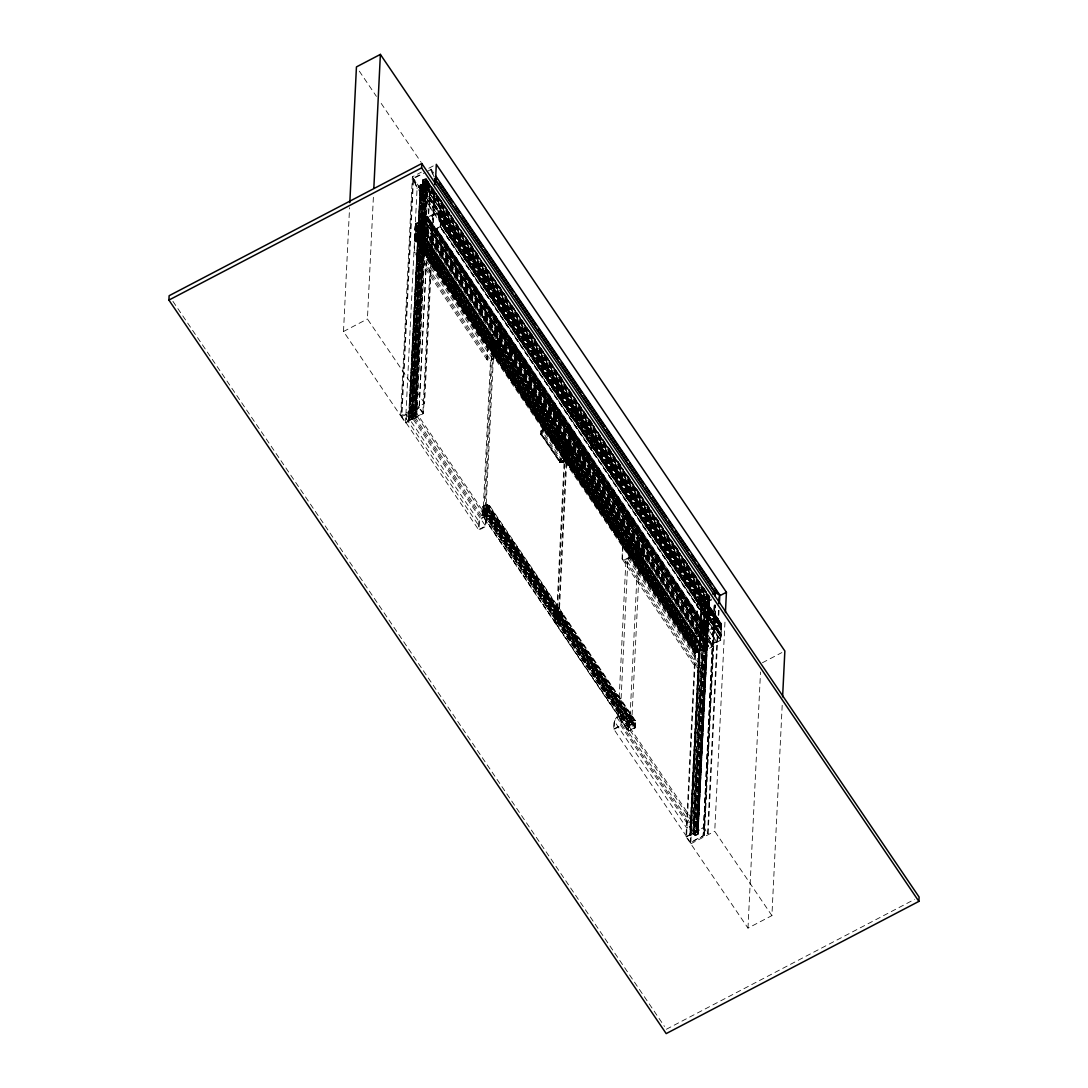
<?xml version="1.0" encoding="UTF-8"?>
<svg xmlns="http://www.w3.org/2000/svg" width="1088" height="1088" viewBox="0 0 1088 1088"><rect width="100%" height="100%" fill="white"/><g stroke="black" fill="none" stroke-linecap="round" stroke-linejoin="round"><path stroke-width="0.75" stroke-dasharray="5 3.75" d="M638.166 559.327C641.662 555.261 640.37 562.972 643.008 558.606L643.185 555.342L570.411 448.46L642.886 555.492M560.007 461.19L560.075 459.789L561.313 459.503L560.062 459.762L540.763 431.27L541.47 430.222L540.627 432.779L560.007 461.366L565.338 460.265M594.905 442.938L594.959 441.538L593.735 441.755L594.905 441.429M434.969 191.447L424.606 403.335L400.683 415.847L343.509 331.5L349.561 207.686M424.606 403.335L367.431 318.988L373.483 195.174M400.683 415.847L412.379 176.841L421.355 172.149M434.262 192.426L423.45 413.562L405.498 422.946L401.295 416.731L412.95 178.282L421.926 173.59M721.344 629.068L420.335 184.96L408.748 420.825L405.647 422.443L401.866 416.867L413.522 178.609L424.918 172.638M405.498 422.946L417.126 187.598L413.522 178.609M415.507 224.944L414.759 240.394L423.232 236.028M415.534 224.522L441.347 210.623M555.601 618.202L413.522 408.544L409.047 410.883L406.436 414.555L406.042 422.674L478.87 530.101L485.846 526.442L486.363 515.97L481.875 518.31L479.264 521.982L478.87 530.101M487.193 359.938L414.365 252.511L414.977 239.863L487.805 347.29L487.193 359.938L489.573 360.998L494.047 358.646L494.442 343.686M696.81 647.591L695.885 647.958L415.575 234.695L415.806 230.098M415.82 229.704L415.888 228.412M416.051 224.958L415.902 228.018L417.942 227.011M416.418 224.631L703.827 648.625L706.398 647.401L418.581 222.836L417.615 223.339L697.49 636.181L698.877 635.773M696.102 652.202L695.409 652.487L415.534 239.659L416.826 238.762M416.473 234.219L417.071 233.43L696.837 647.183L416.446 233.825L699.679 651.25L698.877 651.671L415.793 233.961L423.64 229.69M416.704 239.36L416.935 238.585M416.949 238.109L417.18 233.43M417.493 228.67L703.542 650.651M417.547 227.691L416.01 228.29M408.748 420.825L420.267 184.878L721.29 629.109M420.267 184.878L408.408 420.24M409.578 420.267L421.138 184.416L409.578 420.267L408.83 420.104M423.708 182.825L411.767 419.247L409.7 419.614L421.206 184.457L721.358 626.933M410.054 420.131L421.206 184.457M411.767 419.247L410.965 416.595L422.525 180.214L425.694 178.296M411.101 417.017L422.647 181.002A1.822 1.646 -61.3 0 1 422.525 180.526L422.525 180.214M412.624 418.023L411.414 416.854L422.987 179.425L707.458 599.026L695.3 835.584L692.675 833.612L704.276 598.006M411.454 418.785L423.164 179.874L425.653 178.745M428.237 181.791L416.663 417.112L412.27 419.329L411.767 418.622L422.647 181.002L706.139 599.175L707.105 599.175M412.896 418.445L423.164 179.874L707.35 599.08M412.284 419.397L423.912 182.702L706.37 599.352L694.661 835.271M412.665 418.907L424.102 182.77L424.402 183.736M412.706 418.88L424.347 183.369M424.415 183.831L413.018 419.016L485.846 526.442M411.414 416.854L413.726 415.031L425.286 178.758M423.49 218.443L704.29 631.638M423.722 218.688L425.476 183.328L426.482 182.811L706.969 596.537L705.228 631.897M425.925 180.35L414.691 410.162L401.866 416.867M433.867 188.727L422.865 413.426L416.758 416.636L414.841 415.058L426.387 179.044L415.589 417.37L414.569 416.228L426.074 179.207L427.53 182.254L415.385 417.085M426.482 178.758L415.126 416.718L426.754 179.234M415.412 417.466L427.067 180.54M425.245 217.586L706.139 631.802L706.765 631.448M416.446 416.174L427.856 182.73M427.135 217.464L427.176 216.539M426.51 234.573L423.885 235.688M424.878 217.45L710.233 638.547L425.068 217.464L427.394 216.254L707.826 631.081M422.865 413.426L419.098 407.85L430.005 184.797M423.45 413.562L419.234 407.347L430.073 185.803M708.206 646.762L428.305 233.675L423.776 236.45M432.099 233.43L432.208 231.39M436.342 213.86L420.199 222.632M437.43 213.629L440.817 212.5M437.92 213.574L717.822 626.049M438.546 212.758L438.546 212.677A3.114 1.21 -34.1 0 1 441.334 211.018L441.47 210.623M440.436 212.364L721.453 626.933M440.912 212.01L440.191 226.821L720.066 639.662L720.8 624.852M441.17 210.188L440.368 226.386L720.732 640.234L712.504 644.545M440.667 226.834L441.442 210.963M482.202 515.386L482.623 506.763L487.111 504.41L489.478 505.458L635.746 721.194L635.433 727.478L628.456 731.136L482.202 515.386L489.178 511.741L489.478 505.458M491.354 339.51L490.62 349.602L495.122 347.262L497.719 343.604L497.978 326.25L644.246 541.987L643.375 558.457L640.778 562.115L636.29 564.454L637.201 550.501M491.246 335.199L490.321 349.166L494.822 346.814L497.42 343.155L497.882 326.903M491.545 335.634L491.422 339.755L492.225 339.252M491.191 345.209L491.246 344.189M491.558 340.558L491.286 343.25L497.474 340.054M491.558 340.544L492.211 339.687M556.349 615.631L483.847 508.11L483.752 510.068L486.241 508.776L487.37 505.607L486.377 506.124L634.467 724.377M556.417 614.407L483.915 506.682L556.444 613.659L555.886 615.346L560.538 612.721L562.918 613.768L562.265 621.139L562.618 613.333L560.238 612.286L555.75 614.625L555.329 623.261L562.306 619.616M491.626 349.085L491.667 348.337M491.694 347.657L491.79 345.685M492.089 338.082L492.198 335.893M483.997 509.946L491.912 348.133L491.164 348.595L492.034 345.698M483.983 511.741L556.893 619.208L560.198 617.481M484.038 510.789L483.194 511.102M492.198 343.74L491.368 344.053M492.524 339.184L492.578 337.865M484.813 516.174L492.51 358.85L419.982 251.872M494.142 344.461L493.938 346.542L495.19 345.821L495.149 346.501L493.911 347.086L485.996 508.898L635.025 727.994L486.268 508.477M486.377 506.124L486.418 505.376L634.685 724.404M494.115 347.779L494.156 347.031M494.197 346.351L494.292 344.379L491.654 345.766L491.749 346.678M561.789 616.366L561.952 613.142L489.41 506.138C486.091 505.186 488.349 510.666 484.459 510.313M487.737 510.313L484.364 512.217M496.686 332.153L496.998 325.883M496.631 337.035L496.699 335.702M496.985 332.602L497.298 326.332M496.862 336.818L497.719 336.369L497.542 339.986L570.003 447.032L563.883 450.242M497.189 335.403L497.162 333.173L492.225 335.811M497.583 326.454L498.209 325.734L497.91 326.482M489.233 509.891L489.07 513.264L489.777 505.906L487.41 504.846L482.922 507.198L482.501 515.834L489.478 512.19M489.26 509.388L489.423 506.151M497.515 340.49L496.4 344.896L495.244 345.182L494.877 343.522L487.805 347.29M544.231 429.842L540.586 434.044L541.81 433.786L540.627 434.112L559.885 462.522L561.177 462.536L559.939 462.563L560.075 459.83L561.354 459.626L560.075 459.789L561.612 459.707L560.075 459.802M564.55 456.579C566.372 458.252 565.529 464.154 562.836 461.72L543.578 433.31L542.735 430.617M540.627 432.779L542.776 429.978C541.824 428.468 544.544 426.36 545.278 428.169M563.951 446.746L564.074 442.626M570.955 443.999L570.846 451.479L568.249 455.124L563.761 457.477L564.223 447.889L565.379 447.454M564.373 443.061L564.142 447.1M556.05 615.074L555.628 623.71L562.605 620.051M544.313 429.95L542.871 430.073L540.763 433.432L560.048 461.883L563.788 460.918L560.075 461.23M563.761 457.477L564.794 447.549M556.158 620.119L556.199 619.099M559.885 462.522L563.666 462.454L565.298 460.918L563.761 461.57M563.842 461.054L563.054 457.354M564.155 456.062L564.196 455.314M564.223 454.634L564.373 452.05M564.699 448.079L564.414 451.126L570.615 447.93M564.55 447.63L564.971 442.626M556.526 616.923L564.441 455.11M565.053 446.162L565.325 443.768M482.623 506.763L629.49 723.493L556.988 615.985L556.879 617.943L559.368 616.638L559.477 614.679L560.47 614.149L559.545 613.251M557.015 615.305L557.056 614.543L629.544 722.282L557.015 615.305L556.213 615.536M564.754 456.946L564.794 456.198M564.835 455.518L564.93 453.56L567.419 452.254L567.324 454.213M565.366 447.154L565.719 445.726M557.11 619.616L630.02 727.083M557.165 618.65L555.669 619.235L483.031 512.054M557.138 617.821L565.053 456.008L564.305 456.457M565.162 453.56L564.332 455.79M558.525 615.89L566.44 454.077L567.718 452.812L566.467 453.533L566.562 451.629M558.878 613.782L558.77 615.754L556.281 617.059L556.376 615.087L483.847 508.11M558.946 612.354L558.906 613.102L559.898 612.585L487.37 505.607M566.644 454.757L566.685 454.009M566.726 453.329L566.821 451.37L564.278 453.492M559.123 616.774L567.038 454.961L568.317 453.696L567.066 454.417L567.161 452.526L564.781 453.628L564.726 454.716L565.026 453.642M567.27 452.322L566.97 453.546L567.011 452.594M567.256 455.654L567.283 454.893M568.534 448.134L565.175 449.752M569.16 444.013L569.228 442.694M569.146 449.031L565.787 450.636M569.391 443.931L570.248 443.36M569.826 433.31L569.486 439.661L564.196 442.49M569.813 440.028L570.126 433.758M569.826 443.578L570.166 444.734M569.718 442.394L569.786 440.11L497.298 333.186M569.99 444.829L570.86 444.244M570.112 440.477L570.425 434.194M571.037 433.16L570.411 433.881L571.35 433.609M561.762 616.882L561.898 620.133M569.758 447.617L497.284 340.585L570.044 447.481L569.894 450.718C566.671 455.695 569.078 445.808 563.842 452.2M570.071 446.964L570.806 433.677M572.478 418.173L571.649 415.494L575.484 415.181M570.262 415.738L571.676 414.854L571.866 413.086L575.593 412.978L575.457 415.711L574.178 415.915L575.47 415.793L574.301 416.786L575.511 415.847L574.178 415.915L575.484 415.806M571.649 415.494L570.153 416.282L571.73 414.977M561.966 620.065L562.306 612.884L559.939 611.837L555.451 614.19L555.03 622.812L562.006 619.167M570.493 451.602L571.01 434.765M571.458 433.663L571.037 434.357M592.606 446.474L594.687 443.754C582.774 457.3 602.657 434.452 592.634 447.29L590.662 447.889M592.022 446.964L592.715 446.57M591.246 446.706L592.742 445.917L591.954 442.231M594.959 441.538L592.742 445.917M686.528 836.4L613.7 728.974L614.094 720.854L616.706 717.182L621.18 714.843L620.677 725.315L693.505 832.755M622.023 558.81L622.635 546.162L629.612 542.518L628.878 557.518L701.706 664.945L697.218 667.298L694.851 666.237L622.023 558.81L624.39 559.871L697.218 667.298M620.242 715.945L627.939 558.62L700.468 665.598L692.77 822.922L556.104 621.044L555.982 623.478L628.51 730.47L555.927 623.546M628.456 731.136L629.041 722.541M637.228 555.057L636.589 564.903L641.077 562.55L643.674 558.906L643.783 551.426M637.078 563.244L637.69 560.551L639.649 559.531L639.594 561.394L640.574 561.422M637.5 550.936L637.31 554.934L637.867 554.54M637.745 552.935L637.854 550.746M556.988 615.985L629.517 722.962L629.422 724.934L631.897 723.629L633.039 720.46L560.51 613.469M637.282 563.938L637.323 563.19M631.652 723.751L639.567 561.938L640.818 561.367L639.853 561.204L639.948 559.232L637.418 560.565L636.861 562.768M629.666 724.798L637.582 562.986L636.834 563.448M638.18 554.037L637.908 552.854M632.033 720.977L632.074 720.229M639.785 562.632L639.812 561.884M633.393 725.288L486.458 507.715M642.287 551.888L642.355 550.569M642.641 547.454L642.954 541.185L643.878 540.586M643.566 541.334L643.729 551.29M643.212 554.839L643.389 551.222M635.093 727.926L635.446 720.759L633.066 719.712L628.578 722.051L628.157 730.687L635.433 727.478M644.286 541.09L643.865 541.783L497.094 325.734M694.634 653.235L695.395 637.786M719.059 610.273L708.152 833.503L690.2 842.887L685.984 836.672L697.462 602.031L708.642 596.183L706.901 597.856M695.218 652.664L695.409 648.747L696.592 647.333M695.463 647.537L695.681 642.94M695.708 642.546L695.762 641.254L415.072 227.324M695.79 640.846L695.776 637.799M714.408 605.431L703.161 835.679L690.35 842.384L686.569 836.808L698.047 601.963L701.937 600.358M696.306 646.966L695.694 647.374M696.592 652.202L696.198 651.685M703.12 648.87L696.81 651.426M696.837 650.95L697.068 646.272L414.95 229.799M697.299 651.508L697.558 646.082L414.99 229.051M697.884 641.254L417.969 228.834M692.675 833.612L690.962 835.271L702.454 599.665L701.624 600.236L690.431 835.543L689.67 835.19L701.148 600.345M701.515 600.549L690.023 835.706L701.638 600.154M690.2 842.887L702.005 604.126L713.388 598.169M782.19 705.296L771.909 915.606L747.986 928.118L690.798 843.785L702.821 599.869M712.382 644.667L423.531 218.266L421.192 219.49L701.814 634.222L421.328 220.497M693.002 834.074L704.494 598.944L702.454 599.665M705.541 598.114L693.518 834.034L704.97 598.278L706.738 599.066M704.902 597.557L705.949 597.462L425.462 183.736M693.709 834.006L705.568 598.522L704.548 598.971M693.886 834.278L705.35 598.196M425.979 179.03L709.648 597.462L698.102 833.707L695.422 835.271L694.253 834.061L705.962 597.054L706.969 596.537M710.423 638.642L704.113 642.07L703.8 648.611L416.174 224.822M694.906 835.026L706.452 599.012L422.96 180.839M695.708 835.203L707.268 598.917L709.662 597.502M708.22 596.578L696.524 831.694L708.438 596.523L696.986 832.442L698.115 833.639M426.455 183.219L706.942 596.945L708.533 595.666M707.853 596.89L708.682 597.897L707.676 596.986L696.198 831.64L697.041 832.878L708.669 596.238L704.97 598.278M697.381 832.429L708.886 597.013L709.634 597.434M697.571 831.966L696.782 831.341L697.571 831.966L709.172 596.496L697.83 834.088M695.898 835.475L698.02 834.374L709.485 596.333M698.02 834.374L709.879 597.217L684.406 559.64M708.193 646.734L707.037 647.129L419.696 222.469L700.087 635.46M421.07 221.53L708.791 646.054M711.484 646.53L711.606 644.218L423.082 218.647L711.729 644.082L719.943 639.785L440.069 226.943L431.841 231.241M711.987 646.272L712.082 644.232M714.054 605.622L703.161 835.679M714.694 604.778L703.678 835.38L714.83 604.466M714.938 605.2L704.058 834.455M703.99 835.135L715.346 604.969M718.474 610.327L707.567 833.367L704.466 834.999L715.632 606.873M716.23 626.606L700.509 634.807M719.916 625.41L719.93 625.274A4.665 1.822 -34.1 0 1 720.487 624.294L440.708 211.371L720.963 624.077M438.423 212.894L718.039 626.457L720.324 625.097M720.555 639.662L721.344 623.465L695.558 636.902M425.422 184.647L423.762 184.756L423.232 183.396L721.643 623.914L720.854 640.111L440.368 226.386L432.018 230.819L431.8 232.995L712.286 646.721M771.909 915.606L714.734 831.259L725.098 619.385M747.986 928.118L760.512 672.017M491.844 346.718L494.034 344.651M493.884 344.719L494.088 345.549M566.467 452.608L566.522 451.656M637.405 561.53L637.418 560.565M637.609 561.517L637.663 560.565M639.649 559.531L639.853 560.347M690.88 835.217L690.418 835.462M410.965 416.595L413.658 414.718L414.841 415.058M696.524 831.694L692.838 833.177L693.301 833.911M698.469 833.748L697.68 831.001L703.786 827.791L707.567 833.367M708.778 597.04L708.016 596.782M629.979 726.825L483.915 510.721M630.061 725.234L483.63 509.674L629.925 725.574M572.41 413.454L570.275 413.984L570.982 418.962M506.342 343.958L506.491 343.346M510.122 354.946C511.428 353.45 511.224 353.818 512.244 354.171M551.779 410.992L551.929 410.366M555.669 421.654L557.396 421.056M579.469 451.833L577.742 452.431M583.25 462.808L583.195 463.121M625.015 518.554L625.056 518.242C628.728 517.439 632.794 526.334 630.999 529.054M628.701 529.842L628.646 530.155M420.621 221.993L708.723 646.544M699.366 635.678L700.033 635.27M642.478 555.696L569.894 448.814M503.771 344.678L503.594 346.351M510.068 355.246L510.204 354.688M555.519 422.28L555.56 421.981M579.618 451.207L579.564 451.52M483.14 512.244L483.861 511.877L556.566 619.33L484.092 512.122M629.748 726.974L556.934 620.282L557.246 619.426L629.87 726.349M629.462 727.274L556.988 619.738L556.267 620.119M488.213 509.946L561.15 616.774L560.361 617.073M506.437 343.645L505.852 344.529M551.888 410.679L550.052 411.59M496.822 340.843L569.595 447.821L496.754 340.952M569.418 447.739L496.917 340.694M716.489 626.878L437.009 213.289L717.917 626.783L720.691 625.342L440.79 212.01L720.31 625.274M437.58 213.221L717.917 626.783M694.294 834.02L694.062 832.755M420.145 222.428L704.33 641.906M416.024 417.112L415.385 416.473M563.883 446.488L563.162 456.593L567.65 454.24L570.248 450.582L570.71 434.33M591.138 448.079L590.458 443.02M583.345 462.563L585.385 462.033M561.027 617.889L557.491 620.092M416.473 224.237L416.609 224.06A1.782 0.694 -34.1 0 1 417.588 223.353M696.347 637.078L696.497 636.902A1.782 0.694 -34.1 0 1 697.476 636.194M423.817 184.212L423.762 182.866M695.45 648.666L696.837 647.646L416.038 233.702M486.322 507.334L634.114 724.921L561.639 617.644L562.333 617.331M570.547 451.03L567.95 454.689L563.462 457.028C561.408 455.178 566.685 444.557 563.666 447.018M570.479 451.615C567.691 456.035 569.432 448.256 565.692 452.54M559.422 615.822L559.926 613.754L561.462 612.911L488.934 505.934M556.322 618.963L694.008 822.27L689.534 824.622L686.922 828.281L614.094 720.854M540.722 431.229L543.51 428.577M424.973 218.103L710.219 638.819M592.688 447.1L593.545 445.985M417.71 233.158L423.558 230.044M415.575 239.02L416.922 238.19M423.749 229.228L430.467 225.665M424.238 229.228L430.549 225.801M423.354 235.634L417.588 238.707M496.631 332.262L491.368 335.063M496.93 332.71L491.667 335.512M569.854 433.228L570.738 432.725M565.366 443.686L570.316 441.048L642.967 548.08L637.622 550.814M570.085 440.558L564.794 443.387M642.546 547.604L637.323 550.365M695.722 646.721L703.528 642.532M697.598 646L703.446 642.886M695.463 651.862L696.796 651.032M703.637 642.056L710.26 638.534M703.256 648.448L697.408 651.562L414.759 234.777M703.637 649.318L706.969 647.442L418.989 222.795L706.751 647.618M706.139 599.175L423.11 182.607L423.246 184.402L721.616 624.662M717.318 626.294L716.706 626.606M707.078 631.38L426.686 217.396L707.513 631.054M704.099 631.924L701.678 633.216L701.624 634.331L421.138 220.606M418.39 237.946L419.356 237.442M699.679 651.25L416.622 233.675M440.504 221.204L721.058 634.862M721.412 627.694L421.138 184.416M721.031 634.168L436.342 213.765M709.852 597.734L707.2 598.958M423.572 237.932L431.977 233.566M703.406 650.814L711.865 646.408M426.414 184.117L428.155 182.458L416.976 188.306L412.95 178.282L701.869 604.438L710.831 599.746M440.898 214.581L721.385 628.442M703.555 632.917L422.783 219.205M506.586 343.196L508.409 343.645M509.973 355.395C506.423 355.762 504.628 349.248 503.594 346.378M512.421 354.144L512.679 351.057L509.211 344.515M549.576 411.468C547.808 414.351 551.738 422.498 555.41 422.416M544.462 427.421L545.074 432.521M557.872 421.178C559.912 417.738 555.234 411.346 552.514 409.972M577.266 452.309L576.722 454.226M579.727 451.071L582.325 452.377M585.562 462.019L586.092 460.102M622.703 519.343L622.445 522.43M628.538 530.291L625.926 528.999L622.458 522.458M423.15 237.578L431.678 233.118L712.164 646.843L703.61 651.318L417.37 228.956L415.942 229.704M721.33 623.805L721.208 623.859A3.114 1.21 -34.1 0 0 718.488 625.437M428.822 168.246L433.31 165.893M427.652 171.21L430.739 169.592L433.595 173.808M721.208 629.952L420.226 185.98L417.126 187.598L721.072 635.759M421.532 185.3L423.246 184.402M421.382 219.49L422.797 218.756L703.474 632.808M423.749 218.688L424.796 218.185L705.473 632.155M423.504 219.354L426.999 217.396M441.048 210.174L415.371 223.611L703.841 649.142M415.466 223.978L703.596 649.4M415.453 224.305L703.419 649.318M417.874 228.412L697.734 641.811L695.803 642.818L415.031 228.29M415.929 229.976L417.846 228.97M415.698 234.695L416.35 234.355L699.04 651.59M414.569 239.945L422.933 235.593M432.33 231.254L440.545 226.957M414.365 252.511L416.731 253.572L421.219 251.219L494.047 358.646M343.509 331.5L367.431 318.988M492.646 342.774L495.951 341.047M496.196 341.292L568.725 448.27M491.314 345.209L492.034 344.828M511.482 351.696A3.645 0.938 62.4 0 0 509.986 346.746A3.645 0.938 62.4 0 0 508.232 346.895A3.645 0.938 62.4 0 0 511.482 351.696L512.067 351.397A3.645 0.938 62.4 0 0 510.558 346.446A3.645 0.938 62.4 0 0 508.803 346.596A3.645 0.938 62.4 0 0 512.067 351.397M401.295 416.731L419.234 407.347M419.098 407.85L415.439 410.434M415.398 416.418L416.663 417.112M556.934 418.73A3.645 0.938 62.4 0 0 555.424 413.78A3.645 0.938 62.4 0 0 553.67 413.93A3.645 0.938 62.4 0 0 556.934 418.73L557.505 418.431A3.645 0.938 62.4 0 0 556.009 413.467A3.645 0.938 62.4 0 0 554.254 413.617A3.645 0.938 62.4 0 0 557.505 418.431M542.776 429.978L544.34 429.298M564.495 442.938L569.69 440.164M563.897 451.044L564.618 450.663M564.441 453.084L565.162 452.703M564.237 453.778L564.522 452.703L563.734 454.893M563.693 455.573L564.849 455.151M564.427 455.382L566.426 454.349M557.6 618.188C561.476 618.31 559.205 614.094 562.074 613.795L634.603 720.786C631.788 720.95 633.882 725.438 630.129 725.166L483.806 509.075M486.445 507.702L633.556 724.866M484.106 511.55L556.634 618.528M584.623 459.571A3.645 0.938 62.4 0 0 583.114 454.621A3.645 0.938 62.4 0 0 581.359 454.77A3.645 0.938 62.4 0 0 584.623 459.571L585.194 459.272A3.645 0.938 62.4 0 0 583.698 454.308A3.645 0.938 62.4 0 0 581.944 454.458A3.645 0.938 62.4 0 0 585.194 459.272M489.178 509.891L483.045 513.101L555.574 620.092L561.707 616.882M630.061 526.606A3.645 0.938 62.4 0 0 628.551 521.655A3.645 0.938 62.4 0 0 626.797 521.805A3.645 0.938 62.4 0 0 630.061 526.606L630.646 526.293A3.645 0.938 62.4 0 0 629.136 521.342A3.645 0.938 62.4 0 0 627.382 521.492A3.645 0.938 62.4 0 0 630.646 526.293M644.178 541.035L643.294 541.538L642.437 550.474M624.39 559.871L628.878 557.518M637.881 554.105L637.255 554.649M642.518 551.888L643.674 551.29M637.01 558.117L643.144 554.907L570.683 447.862M641.852 556.145L569.514 449.058M637.024 558.906L638.085 558.552M636.97 560.062L637.69 559.694M637.568 563.258L639.554 562.21M559.422 615.645L556.988 617.304M555.723 618.079L556.743 617.576M561.082 617.848L561.748 617.658M562.306 617.766L556.172 620.976L628.701 727.954L634.834 724.758M705.269 598.373L704.276 598.468L705.908 598.373M708.383 596.741L426.89 181.234M423.191 182.566L705.473 598.808M702.494 604.778L711.47 600.086M705.554 631.19L707.88 629.979L427.394 216.254M701.869 633.23L703.283 632.482M706.37 630.877L707.554 630.265M704.004 632.971L705.84 631.91M695.858 637.35L721.534 623.914M697.83 639.853L695.898 640.859L415.113 226.576M697.313 640.383L695.898 641.131L415.099 226.78M695.817 642.546L697.245 641.798M695.844 648.312L415.725 234.246M694.756 653.235L696.986 652.066M712.205 644.096L720.433 639.798M703.365 649.332L695.055 653.67L414.46 239.945M613.7 728.974L620.677 725.315M628.878 722.5L633.366 720.147L635.746 721.194M628.85 725.954L629.585 725.574M629.517 726.73L628.796 727.11L556.158 619.915M762.416 662.755L781.864 652.582M685.984 836.672L703.936 827.288L708.152 833.503M686.569 836.808L689.67 835.19M690.798 843.785L714.734 831.259M666.4 1029.248L914.573 899.395M416.704 234.491L415.521 235.906L415.33 239.822L695.327 652.664L695.98 652.324L414.65 237.048L697.313 652.487L414.732 235.538M703.963 633.107L423.001 218.715M424.293 184.348L428.114 182.403M707.146 631.434L426.578 217.709M413.726 415.031L414.569 416.228M505.934 344.474L504.614 344.57M624.498 519.384L622.88 519.33M629.204 529.013L630.523 528.931M438.07 213.642L440.898 212.187M721.276 629.966L419.914 185.055L420.226 185.98M721.072 634.263L435.921 213.765M720.922 637.269L440.463 223.394L721.004 637.065M582.678 463.515L579.659 460.85L576.722 454.254M575.647 413.018L574.369 413.005M559.953 462.55L561.109 462.509M571.676 414.854L575.511 414.528M571.69 415.616L575.402 415.317L594.687 443.754M563.802 461.693L559.966 462.019L540.586 433.432M562.251 462.359L563.774 462.223M704.915 598.808L704.249 598.482M570.37 413.862L571.2 414.61M504.302 344.42L504.9 344.597M549.753 411.454L550.338 411.631M557.695 421.192L557.11 421.029M577.442 452.295L578.027 452.472M630.822 529.067L630.238 528.89M562.074 613.795L635.079 721.004L634.916 724.241L487.342 506.287M487.41 504.846L489.777 505.906M559.939 611.837L562.306 612.884M560.538 612.721L562.918 613.768M633.066 719.712L635.446 720.759M698.047 601.963L702.005 604.126M697.462 602.031L701.869 604.438M564.876 461.557L564.332 460.931M420.798 184.715L420.471 185.504M694.09 833.19L693.382 833.177L694.062 833.762M508.422 343.658L509.198 344.502M570.343 443.115L570.901 443.863M582.338 452.39L585.806 458.905M433.758 173.114L430.902 168.885L434.928 178.922M359.298 71.128L376.434 96.397M381.194 103.414L421.165 162.37M439.362 197.88L449.82 213.316M469.798 242.774L478.353 255.408M499.283 286.266L506.886 297.5M529.72 331.16L535.418 339.578M559.205 374.653L563.965 381.67M589.642 419.506L594.402 426.564M608.668 447.617L612.462 453.234M618.188 461.625L622.934 468.656M627.708 475.66L631.516 481.277M637.201 489.709L641.036 495.312M646.707 503.73L651.508 510.762M656.227 517.766L660.062 523.396M665.734 531.801L669.582 537.431M675.24 545.822L680.054 552.867M684.76 559.858L688.622 565.515M694.266 573.893L698.142 579.55M703.773 587.914L709.553 596.401M426.387 179.044L478.706 256.238M483.466 263.242L507.28 298.37M511.999 305.347L535.84 340.517M540.614 347.534L564.414 382.65M569.174 389.681L594.769 427.421M597.747 431.814L623.302 469.526M626.307 473.946L651.902 511.632M655.833 517.494L680.462 553.765M428.971 183.342L709.281 596.822M709.58 597.924L425.109 178.31L413.277 418.581L412.27 417.683L413.1 418.676M427.434 182.403L708.315 597.026M426.836 182.063L708.084 596.904M427.067 182.73L426.047 181.587L426.89 182.825M422.946 183.654L721.63 624.24M441.089 211.222L721.194 624.213M721.317 627.694L420.784 184.606L721.426 628.456M412.379 176.841L717.318 626.851M440.626 221.082L721.113 634.807M440.599 221.83L721.086 635.555M440.558 222.591L720.99 636.507L416.976 188.306M707.662 630.265L427.067 216.539L425.884 217.151L706.819 631.448M427.026 217.328L707.486 631.135M425.762 217.274L706.806 631.611M425.476 217.396L706.234 631.434M431.392 233.267L711.906 646.979M423.966 229.051L704.086 642.151M416.609 224.06L696.497 636.902M424.347 235.702L704.235 648.543M421.954 236.218L703.446 651.331M415.058 227.528L695.545 641.254M415.031 228.086L695.572 641.947M414.99 228.861L697.802 645.823M414.963 229.595L695.49 643.457M414.746 233.879L695.898 648.285M414.8 234.029L697.326 650.828M414.718 234.641L697.53 651.522M414.678 235.389L697.571 652.351M414.637 236.15L696.796 652.079M414.691 236.286L696.81 652.759M415.548 239.102L695.422 651.943M415.534 239.333L695.409 652.229M622.635 546.162L695.463 653.589M417.982 252.919L490.511 359.897L482.814 517.222L410.285 410.23M698.469 666.645L625.94 559.667L618.242 716.978L690.771 823.97M416.731 253.572L489.573 360.998M487.111 504.41L633.366 720.147M487.302 507.022L634.902 724.758L634.726 728.117L486.241 508.776M486.35 506.804L633.91 724.717M412.284 409.197L555.506 620.16M555.383 622.594L482.854 515.617L555.315 622.662M409.047 410.883L481.875 518.31M616.706 717.182L689.534 824.622M693.886 832.85L694.334 833.571M406.436 414.555L479.264 521.982M406.232 418.608L479.074 526.034M172.938 301.349L664.496 1026.433M592.362 442.925L592.742 443.863M572.084 417.479L571.703 416.541M563.462 458.048L563.829 458.986M543.17 432.616L542.79 431.678M430.739 169.592L433.758 177.086M585.806 458.932L586.092 460.088M440.042 212.418A4.665 1.822 -34.1 0 1 440.599 211.466M429.148 233.05A1.741 0.68 -34.1 0 0 427.761 233.254A1.741 0.68 -34.1 0 0 426.333 234.518L706.221 647.387A1.741 0.68 -34.1 0 1 707.649 646.095A1.741 0.68 -34.1 0 1 709.022 645.891M478.965 521.533L478.57 529.652L485.547 526.007L486.05 515.522L481.576 517.874L478.965 521.533M487.506 346.854L486.894 359.502L489.26 360.55L493.748 358.21L494.482 343.196L487.506 346.854M614.394 721.29L613.999 729.422L620.976 725.764L621.479 715.292L617.005 717.631L614.394 721.29M622.934 546.611L622.322 559.259L624.689 560.306L629.177 557.967L629.911 542.966L622.934 546.611M541.103 433.255L540.6 434.058L541.103 433.255M594.823 444.312L593.98 445.414L594.81 444.312M541.294 433.119L540.586 434.03L541.294 433.119M541.321 433.255L540.586 434.03L541.321 433.255M436.383 228.494L716.951 642.219L436.465 228.494M561.231 458.755L560.048 459.734L561.231 458.755M561.204 459.204L560.048 459.734L561.204 459.204M575.62 412.991L574.056 413.114L575.593 412.991M575.457 415.711L574.491 415.793L575.457 415.725"/><path stroke-width="1.5" d="M168.912 300.084L169.116 295.732L421.804 163.513L919.088 897.029L918.884 901.381L666.196 1033.6L168.912 300.084L421.6 167.865L421.804 163.513M349.819 202.599L356.442 66.912L380.378 54.4L784.856 651.018L782.612 696.81M373.823 188.387L380.378 54.4M434.67 183.981L434.928 178.922L715.414 592.647L719.807 595.054L719.399 603.5M435.309 184.674L436.302 164.329L726.417 592.266L725.424 612.598M715.238 596.02L715.414 592.647L712.694 594.062M718.814 603.568L719.141 596.809M720.433 595.394L726.417 592.266M435.662 175.916L719.807 595.054M435.499 176.61L437.403 179.425M439.307 182.226L452.635 201.892M455.505 206.108L460.265 213.126M462.169 215.941L483.113 246.826M485.017 249.642L513.577 291.774M515.481 294.576L536.425 325.475M538.329 328.29L559.273 359.176M561.177 361.991L582.121 392.89M584.025 395.692L604.969 426.591M606.873 429.393L627.83 460.292M629.734 463.107L644.014 484.174M645.918 486.975L650.678 493.993M652.582 496.808L666.862 517.874M668.766 520.676L673.526 527.707M675.43 530.509L688.758 550.174M691.614 554.39L696.374 561.408M698.278 564.223L711.606 583.875M714.462 588.091L719.222 595.109M434.357 178.582L715.278 592.96M421.6 167.865L918.884 901.381"/></g></svg>
